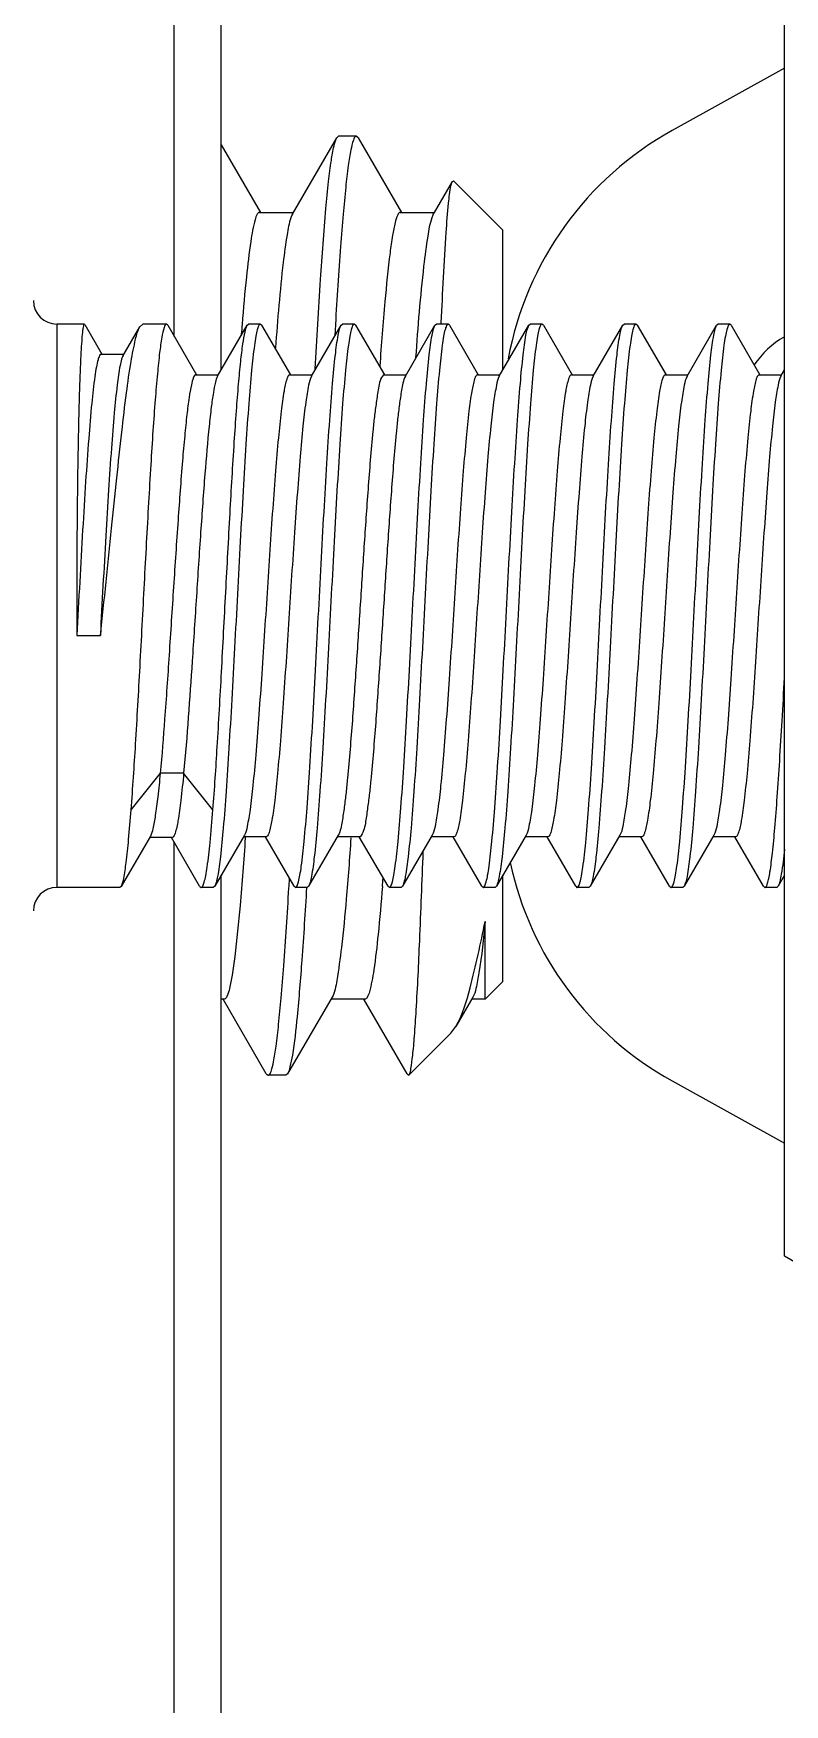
# Model space of a CAD drawing. Extents: x 4995099 to 5303443, y 4627657 to 4889583.
# Drawn here: x 5069145.4 to 5069227.2, y 4728718 to 4728899.9 of the extents above; entities that cross this region are included whole.
import ezdxf

# ---------------------------------------------------------------- set-up
doc = ezdxf.new("R2010")
doc.units = 0
doc.header["$LTSCALE"] = 1000
doc.header["$MEASUREMENT"] = 0
doc.layers.get('0').update_dxf_attribs({"color": 4, "linetype": 'CONTINUOUS'})

msp = doc.modelspace()

# ---------------------------------------------------------------- linework, layer by layer
for p, q in [((5069160.72, 4728866.92), (5069160.72, 4729016.48)), ((5069165.83, 4728863.27), (5069165.83, 4729011.37)), ((5069227.16, 4728766.78), (5069227.16, 4728908.42)), ((5069227.16, 4728896.12), (5069214.93, 4728889.33)), ((5069178.4, 4728888.54), (5069178.61, 4728888.71)), ((5069180.53, 4728888.71), (5069178.61, 4728888.71)), ((5069180.53, 4728888.71), (5069178.61, 4728888.71)), ((5069180.53, 4728888.71), (5069180.5, 4728888.71)), ((5069180.73, 4728888.54), (5069180.53, 4728888.71)), ((5069165.83, 4728887.79), (5069170.11, 4728880.43)), ((5069173.58, 4728880.22), (5069178.4, 4728888.54)), ((5069180.73, 4728888.54), (5069185.44, 4728880.43)), ((5069189.04, 4728880.43), (5069190.99, 4728883.8)), ((5069190.99, 4728883.8), (5069191.13, 4728883.85)), ((5069196.49, 4728878.49), (5069191.13, 4728883.85)), ((5069169.99, 4728880.43), (5069173.7, 4728880.43)), ((5069185.32, 4728880.43), (5069189.04, 4728880.43)), ((5069188.92, 4728880.22), (5069189.04, 4728880.43)), ((5069196.49, 4728863.27), (5069196.49, 4728878.49)), ((5069147.94, 4728868.27), (5069147.94, 4728806.93)), ((5069150.92, 4728868.27), (5069147.94, 4728868.27)), ((5069150.92, 4728868.27), (5069147.94, 4728868.27)), ((5069150.97, 4728868.23), (5069150.92, 4728868.27)), ((5069150.97, 4728868.23), (5069152.85, 4728864.99)), ((5069155.15, 4728864.84), (5069156.98, 4728867.98)), ((5069156.98, 4728867.98), (5069157.31, 4728868.27)), ((5069159.86, 4728868.27), (5069157.31, 4728868.27)), ((5069159.86, 4728868.27), (5069157.31, 4728868.27)), ((5069160.01, 4728868.14), (5069159.86, 4728868.27)), ((5069160.01, 4728868.14), (5069163.15, 4728862.75)), ((5069165.43, 4728862.59), (5069168.65, 4728868.14)), ((5069168.65, 4728868.14), (5069168.8, 4728868.27)), ((5069170.08, 4728868.27), (5069168.8, 4728868.27)), ((5069170.08, 4728868.27), (5069168.8, 4728868.27)), ((5069170.23, 4728868.14), (5069170.08, 4728868.27)), ((5069170.23, 4728868.14), (5069173.37, 4728862.75)), ((5069175.66, 4728862.59), (5069178.88, 4728868.14)), ((5069178.26, 4728868.18), (5069178.19, 4728867.02)), ((5069178.26, 4728868.23), (5069178.26, 4728868.18)), ((5069178.88, 4728868.14), (5069179.02, 4728868.27)), ((5069180.31, 4728868.27), (5069179.02, 4728868.27)), ((5069180.31, 4728868.27), (5069179.02, 4728868.27)), ((5069180.45, 4728868.14), (5069180.31, 4728868.27)), ((5069180.45, 4728868.14), (5069183.59, 4728862.75)), ((5069185.88, 4728862.59), (5069189.1, 4728868.14)), ((5069189.1, 4728868.14), (5069189.25, 4728868.27)), ((5069190.53, 4728868.27), (5069189.25, 4728868.27)), ((5069190.53, 4728868.27), (5069189.25, 4728868.27)), ((5069189.79, 4728868.37), (5069189.79, 4728868.43)), ((5069190.68, 4728868.14), (5069190.53, 4728868.27)), ((5069190.68, 4728868.14), (5069193.82, 4728862.75)), ((5069196.1, 4728862.59), (5069199.32, 4728868.14)), ((5069199.32, 4728868.14), (5069199.47, 4728868.27)), ((5069200.75, 4728868.27), (5069199.47, 4728868.27)), ((5069200.75, 4728868.27), (5069199.47, 4728868.27)), ((5069200.9, 4728868.14), (5069200.75, 4728868.27)), ((5069200.9, 4728868.14), (5069204.04, 4728862.75)), ((5069206.32, 4728862.59), (5069209.54, 4728868.14)), ((5069209.54, 4728868.14), (5069209.69, 4728868.27)), ((5069210.97, 4728868.27), (5069209.69, 4728868.27)), ((5069210.97, 4728868.27), (5069209.69, 4728868.27)), ((5069211.12, 4728868.14), (5069210.97, 4728868.27)), ((5069211.12, 4728868.14), (5069214.26, 4728862.75)), ((5069216.54, 4728862.59), (5069219.76, 4728868.14)), ((5069219.76, 4728868.14), (5069219.91, 4728868.27)), ((5069221.19, 4728868.27), (5069219.91, 4728868.27)), ((5069221.19, 4728868.27), (5069219.91, 4728868.27)), ((5069221.34, 4728868.14), (5069221.19, 4728868.27)), ((5069221.34, 4728868.14), (5069224.48, 4728862.75)), ((5069152.76, 4728864.99), (5069155.23, 4728864.99)), ((5069226.77, 4728862.59), (5069227.16, 4728863.27)), ((5069163.06, 4728862.75), (5069165.53, 4728862.75)), ((5069173.28, 4728862.75), (5069175.75, 4728862.75)), ((5069183.5, 4728862.75), (5069185.97, 4728862.75)), ((5069193.73, 4728862.75), (5069196.19, 4728862.75)), ((5069203.95, 4728862.75), (5069206.41, 4728862.75)), ((5069214.17, 4728862.75), (5069216.63, 4728862.75)), ((5069224.39, 4728862.75), (5069226.86, 4728862.75)), ((5069150.11, 4728834.35), (5069152.67, 4728834.35)), ((5069159.19, 4728819.38), (5069155.99, 4728815.38)), ((5069161.74, 4728819.38), (5069159.19, 4728819.38)), ((5069164.93, 4728815.38), (5069161.74, 4728819.38)), ((5069158.12, 4728812.53), (5069154.92, 4728807.05)), ((5069160.49, 4728812.38), (5069158.03, 4728812.38)), ((5069163.48, 4728807.08), (5069160.4, 4728812.38)), ((5069168.35, 4728812.61), (5069165.12, 4728807.06)), ((5069170.73, 4728812.45), (5069168.26, 4728812.45)), ((5069168.46, 4728812.49), (5069168.45, 4728812.32)), ((5069173.76, 4728807.06), (5069170.64, 4728812.45)), ((5069178.57, 4728812.61), (5069175.34, 4728807.06)), ((5069180.95, 4728812.45), (5069178.48, 4728812.45)), ((5069183.99, 4728807.06), (5069180.86, 4728812.45)), ((5069188.8, 4728812.61), (5069185.56, 4728807.06)), ((5069191.17, 4728812.45), (5069188.71, 4728812.45)), ((5069194.21, 4728807.06), (5069191.08, 4728812.45)), ((5069199.02, 4728812.61), (5069195.79, 4728807.06)), ((5069201.39, 4728812.45), (5069198.93, 4728812.45)), ((5069204.43, 4728807.06), (5069201.3, 4728812.45)), ((5069209.24, 4728812.61), (5069206.01, 4728807.06)), ((5069211.61, 4728812.45), (5069209.15, 4728812.45)), ((5069214.65, 4728807.06), (5069211.52, 4728812.45)), ((5069219.46, 4728812.61), (5069216.23, 4728807.06)), ((5069221.84, 4728812.45), (5069219.37, 4728812.45)), ((5069224.87, 4728807.06), (5069221.75, 4728812.45)), ((5069160.72, 4728714.94), (5069160.72, 4728811.83)), ((5069154.79, 4728806.93), (5069147.94, 4728806.93)), ((5069154.79, 4728806.93), (5069147.94, 4728806.93)), ((5069154.92, 4728807.05), (5069154.79, 4728806.93)), ((5069163.48, 4728807.08), (5069163.65, 4728806.93)), ((5069164.97, 4728806.93), (5069163.65, 4728806.93)), ((5069164.97, 4728806.93), (5069163.65, 4728806.93)), ((5069165.12, 4728807.06), (5069164.97, 4728806.93)), ((5069165.83, 4728663.83), (5069165.83, 4728808.28)), ((5069173.2, 4728806.86), (5069173.21, 4728807.08)), ((5069173.21, 4728807.08), (5069173.26, 4728807.88)), ((5069173.76, 4728807.06), (5069173.91, 4728806.93)), ((5069175.19, 4728806.93), (5069173.91, 4728806.93)), ((5069175.19, 4728806.93), (5069173.91, 4728806.93)), ((5069175.34, 4728807.06), (5069175.19, 4728806.93)), ((5069183.99, 4728807.06), (5069184.14, 4728806.93)), ((5069185.42, 4728806.93), (5069184.14, 4728806.93)), ((5069185.42, 4728806.93), (5069184.14, 4728806.93)), ((5069185.56, 4728807.06), (5069185.42, 4728806.93)), ((5069194.21, 4728807.06), (5069194.36, 4728806.93)), ((5069195.64, 4728806.93), (5069194.36, 4728806.93)), ((5069195.64, 4728806.93), (5069194.36, 4728806.93)), ((5069195.79, 4728807.06), (5069195.64, 4728806.93)), ((5069196.49, 4728796.71), (5069196.49, 4728808.28)), ((5069204.43, 4728807.06), (5069204.55, 4728806.94)), ((5069204.55, 4728806.94), (5069204.58, 4728806.93)), ((5069205.86, 4728806.93), (5069204.58, 4728806.93)), ((5069205.86, 4728806.93), (5069204.58, 4728806.93)), ((5069206.01, 4728807.06), (5069205.86, 4728806.93)), ((5069214.65, 4728807.06), (5069214.8, 4728806.93)), ((5069216.08, 4728806.93), (5069214.8, 4728806.93)), ((5069216.08, 4728806.93), (5069214.8, 4728806.93)), ((5069216.23, 4728807.06), (5069216.08, 4728806.93)), ((5069224.87, 4728807.06), (5069225.02, 4728806.93)), ((5069226.3, 4728806.93), (5069225.02, 4728806.93)), ((5069226.3, 4728806.93), (5069225.02, 4728806.93)), ((5069226.45, 4728807.06), (5069226.3, 4728806.93)), ((5069227.16, 4728808.28), (5069226.45, 4728807.06)), ((5069194.55, 4728794.77), (5069194.55, 4728803.24)), ((5069196.49, 4728796.71), (5069194.55, 4728794.77)), ((5069166.16, 4728794.77), (5069165.83, 4728794.77)), ((5069170.74, 4728786.66), (5069166.04, 4728794.77)), ((5069177.9, 4728794.98), (5069173.06, 4728786.66)), ((5069181.49, 4728794.77), (5069177.78, 4728794.77)), ((5069186.07, 4728786.66), (5069181.37, 4728794.77)), ((5069193.23, 4728794.98), (5069191.37, 4728791.78)), ((5069194.55, 4728794.77), (5069193.11, 4728794.77)), ((5069190.84, 4728791.06), (5069186.27, 4728786.49)), ((5069190.84, 4728791.06), (5069191.37, 4728791.78)), ((5069170.74, 4728786.66), (5069170.94, 4728786.49)), ((5069172.86, 4728786.49), (5069170.94, 4728786.49)), ((5069172.86, 4728786.49), (5069170.94, 4728786.49)), ((5069170.94, 4728786.49), (5069170.97, 4728786.49)), ((5069173.06, 4728786.66), (5069172.86, 4728786.49)), ((5069186.07, 4728786.66), (5069186.27, 4728786.49)), ((5069186.27, 4728786.49), (5069186.3, 4728786.53)), ((5069214.93, 4728785.87), (5069227.16, 4728779.08)), ((5069349.82, 4728695.96), (5069227.16, 4728766.78))]:
    msp.add_line(p, q)
for centre, radius, start, end in [((5069232.27, 4728858.04), 35.78, 119, 169.6549), ((5069147.94, 4728870.82), 2.56, 180, 270), ((5069159.86, 4728868.18), 0.0872, 90.0331, 100.3601), ((5069555.57, 4728836.66), 388.75, 175.3422, 175.5016), ((5069170.08, 4728868.18), 0.0873, 90.0373, 100.776), ((5069180.31, 4728868.18), 0.0873, 90.0386, 100.9047), ((5069190.53, 4728868.18), 0.0873, 90.037, 100.7443), ((5069200.75, 4728868.18), 0.0873, 90.0386, 100.9011), ((5069210.97, 4728868.18), 0.0873, 90.0368, 100.7312), ((5069221.19, 4728868.18), 0.0873, 90.0385, 100.8952), ((5069232.27, 4728858.04), 10.22, 120.1102, 145.6732), ((5069232.27, 4728817.16), 35.78, 192.1061, 241), ((5069147.94, 4728804.38), 2.56, 90, 180), ((5069163.65, 4728807.03), 0.0989, 270.0053, 275.8146), ((5069173.91, 4728807.02), 0.0873, 270.0396, 280.9957), ((5068797.29, 4728838.43), 387.37, 355.3494, 355.4873), ((5069184.14, 4728807.02), 0.0874, 270.0406, 281.0887), ((5069194.36, 4728807.02), 0.0874, 270.0397, 281.0086), ((5069214.8, 4728807.02), 0.0874, 270.0398, 281.0109), ((5069225.02, 4728807.02), 0.0874, 270.0399, 281.0259)]:
    msp.add_arc(centre, radius, start, end)
for points, knots in [([(5069180.5, 4728888.71), (5069180.34, 4728888.67), (5069180.13, 4728888.05), (5069179.88, 4728887.07), (5069179.62, 4728885.3), (5069179.35, 4728882.98), (5069179.08, 4728880.04), (5069178.68, 4728875.07), (5069178.43, 4728871.06), (5069178.26, 4728868.23)], [0, 0, 0, 0, 0.023672, 0.077003, 0.161165, 0.275446, 0.418458, 0.588412, 1, 1, 1, 1]), ([(5069176.06, 4728863.39), (5069176.24, 4728866.64), (5069176.59, 4728872.46), (5069177.07, 4728879.26), (5069177.49, 4728883.57), (5069177.77, 4728885.86), (5069178.05, 4728887.43), (5069178.25, 4728888.27), (5069178.4, 4728888.54)], [0, 0, 0, 0, 0.385911, 0.691592, 0.808742, 0.899832, 0.963715, 1, 1, 1, 1]), ([(5069189.79, 4728868.43), (5069189.94, 4728871.7), (5069190.13, 4728876.05), (5069190.53, 4728881.01), (5069190.71, 4728882.71), (5069190.84, 4728883.33)], [0, 0, 0, 0, 0.658368, 0.872259, 1, 1, 1, 1]), ([(5069190.84, 4728883.33), (5069190.86, 4728883.39), (5069190.89, 4728883.54), (5069190.94, 4728883.7), (5069190.99, 4728883.8)], [0, 0, 0, 0, 0.32729, 1, 1, 1, 1]), ([(5069169.99, 4728880.43), (5069169.89, 4728880.43), (5069169.66, 4728880.12), (5069169.35, 4728879.1), (5069168.94, 4728876.76), (5069168.51, 4728872.99), (5069168.24, 4728869.96), (5069168.1, 4728868.23)], [0, 0, 0, 0, 0.024869, 0.076568, 0.270487, 0.581865, 1, 1, 1, 1]), ([(5069173.42, 4728879.83), (5069173.21, 4728879.24), (5069172.91, 4728877.6), (5069172.29, 4728872.9), (5069171.97, 4728868.78), (5069171.74, 4728865.69)], [0, 0, 0, 0, 0.132644, 0.347693, 1, 1, 1, 1]), ([(5069185.32, 4728880.43), (5069185.19, 4728880.43), (5069184.93, 4728879.96), (5069184.72, 4728879.17), (5069184.44, 4728877.75), (5069184.05, 4728874.91), (5069183.57, 4728870.14), (5069183.26, 4728866.03), (5069183.09, 4728863.69)], [0, 0, 0, 0, 0.023282, 0.075204, 0.158212, 0.271837, 0.585296, 1, 1, 1, 1]), ([(5069188.75, 4728879.82), (5069188.53, 4728879.18), (5069188.22, 4728877.43), (5069187.57, 4728872.37), (5069187.23, 4728867.95), (5069186.99, 4728864.62)], [0, 0, 0, 0, 0.131654, 0.346807, 1, 1, 1, 1]), ([(5069150.91, 4728868.26), (5069150.84, 4728868.24), (5069150.81, 4728867.93), (5069150.71, 4728867.47), (5069150.65, 4728866.58), (5069150.57, 4728865.44), (5069150.5, 4728863.97), (5069150.43, 4728862.22), (5069150.36, 4728860.2), (5069150.28, 4728857.04), (5069150.2, 4728852.61), (5069150.13, 4728846.85), (5069150.09, 4728840.69), (5069150.1, 4728836.48), (5069150.11, 4728834.35)], [0, 0, 0, 0, 0.006277, 0.021923, 0.047061, 0.081471, 0.124793, 0.17657, 0.236243, 0.303168, 0.455809, 0.627887, 0.811933, 1, 1, 1, 1]), ([(5069150.92, 4728868.27), (5069150.92, 4728868.27), (5069150.92, 4728868.27), (5069150.91, 4728868.26), (5069150.91, 4728868.26)], [0, 0, 0, 0, 0.495092, 1, 1, 1, 1]), ([(5069152.67, 4728834.35), (5069153.1, 4728838.24), (5069153.69, 4728843.97), (5069154.44, 4728851.35), (5069154.97, 4728856.27), (5069155.47, 4728860.49), (5069155.94, 4728863.88), (5069156.41, 4728866.28), (5069156.74, 4728867.57), (5069156.98, 4728867.98)], [0, 0, 0, 0, 0.346094, 0.50857, 0.65594, 0.782806, 0.884568, 0.957661, 1, 1, 1, 1]), ([(5069159.85, 4728868.26), (5069159.79, 4728868.25), (5069159.69, 4728868.12), (5069159.52, 4728867.65), (5069159.31, 4728866.63), (5069159.09, 4728864.96), (5069158.86, 4728862.68), (5069158.62, 4728859.86), (5069158.38, 4728856.55), (5069158.15, 4728852.82), (5069157.82, 4728847.27), (5069157.43, 4728839.95), (5069156.97, 4728831.18), (5069156.51, 4728822.96), (5069156.17, 4728817.76), (5069155.99, 4728815.38)], [0, 0, 0, 0, 0.003023, 0.008655, 0.02883, 0.060884, 0.10423, 0.157961, 0.220923, 0.291749, 0.368894, 0.535298, 0.705669, 0.865188, 1, 1, 1, 1]), ([(5069164.93, 4728815.38), (5069165.11, 4728817.67), (5069165.43, 4728822.67), (5069165.88, 4728830.57), (5069166.32, 4728839.04), (5069166.77, 4728847.39), (5069167.15, 4728853.97), (5069167.47, 4728858.66), (5069167.7, 4728861.59), (5069167.93, 4728864.02), (5069168.15, 4728865.92), (5069168.37, 4728867.23), (5069168.53, 4728867.92), (5069168.65, 4728868.14)], [0, 0, 0, 0, 0.130118, 0.283774, 0.448524, 0.611007, 0.75805, 0.821983, 0.877746, 0.924216, 0.960473, 0.985838, 1, 1, 1, 1]), ([(5069170.07, 4728868.26), (5069169.99, 4728868.25), (5069169.86, 4728868.01), (5069169.73, 4728867.58), (5069169.58, 4728866.85), (5069169.36, 4728865.39), (5069169.1, 4728862.94), (5069168.8, 4728859.35), (5069168.5, 4728854.98), (5069168.2, 4728849.97), (5069167.9, 4728844.53), (5069167.59, 4728838.83), (5069167.29, 4728833.09), (5069166.99, 4728827.51), (5069166.68, 4728822.3), (5069166.38, 4728817.63), (5069166.09, 4728813.69), (5069165.79, 4728810.6), (5069165.54, 4728808.62), (5069165.31, 4728807.55), (5069165.19, 4728807.19), (5069165.12, 4728807.06)], [0, 0, 0, 0, 0.003704, 0.011323, 0.023191, 0.03929, 0.083673, 0.142993, 0.215158, 0.297591, 0.387338, 0.481186, 0.575764, 0.667671, 0.753614, 0.830513, 0.895616, 0.946611, 0.98173, 0.992985, 1, 1, 1, 1]), ([(5069173.93, 4728806.94), (5069174.01, 4728806.95), (5069174.14, 4728807.19), (5069174.27, 4728807.62), (5069174.42, 4728808.35), (5069174.64, 4728809.81), (5069174.9, 4728812.26), (5069175.2, 4728815.85), (5069175.5, 4728820.23), (5069175.8, 4728825.23), (5069176.1, 4728830.67), (5069176.4, 4728836.37), (5069176.71, 4728842.11), (5069177.01, 4728847.68), (5069177.31, 4728852.9), (5069177.62, 4728857.56), (5069177.91, 4728861.51), (5069178.21, 4728864.59), (5069178.46, 4728866.58), (5069178.69, 4728867.65), (5069178.8, 4728868.01), (5069178.88, 4728868.14)], [0, 0, 0, 0, 0.003711, 0.011336, 0.02321, 0.039312, 0.083698, 0.143015, 0.215173, 0.297594, 0.387327, 0.481159, 0.575721, 0.667617, 0.753551, 0.830448, 0.895556, 0.946563, 0.981704, 0.992971, 1, 1, 1, 1]), ([(5069180.29, 4728868.26), (5069180.21, 4728868.25), (5069180.08, 4728868.01), (5069179.95, 4728867.58), (5069179.8, 4728866.85), (5069179.58, 4728865.39), (5069179.32, 4728862.94), (5069179.02, 4728859.35), (5069178.72, 4728854.97), (5069178.42, 4728849.97), (5069178.12, 4728844.52), (5069177.81, 4728838.83), (5069177.51, 4728833.09), (5069177.21, 4728827.51), (5069176.91, 4728822.3), (5069176.6, 4728817.63), (5069176.31, 4728813.69), (5069176.01, 4728810.6), (5069175.76, 4728808.62), (5069175.53, 4728807.55), (5069175.42, 4728807.19), (5069175.34, 4728807.06)], [0, 0, 0, 0, 0.003708, 0.011332, 0.023206, 0.03931, 0.083702, 0.143027, 0.215196, 0.297632, 0.387379, 0.481219, 0.575788, 0.66769, 0.753628, 0.830521, 0.895618, 0.946611, 0.98173, 0.992985, 1, 1, 1, 1]), ([(5069184.15, 4728806.94), (5069184.23, 4728806.95), (5069184.36, 4728807.19), (5069184.49, 4728807.62), (5069184.64, 4728808.35), (5069184.86, 4728809.81), (5069185.12, 4728812.26), (5069185.42, 4728815.85), (5069185.72, 4728820.23), (5069186.02, 4728825.23), (5069186.32, 4728830.67), (5069186.63, 4728836.37), (5069186.93, 4728842.11), (5069187.23, 4728847.68), (5069187.54, 4728852.9), (5069187.84, 4728857.56), (5069188.13, 4728861.51), (5069188.43, 4728864.59), (5069188.68, 4728866.58), (5069188.91, 4728867.65), (5069189.03, 4728868.01), (5069189.1, 4728868.14)], [0, 0, 0, 0, 0.003714, 0.011343, 0.023221, 0.039327, 0.08372, 0.14304, 0.215198, 0.297619, 0.387351, 0.481178, 0.575732, 0.667622, 0.753555, 0.83045, 0.895556, 0.946562, 0.981703, 0.992971, 1, 1, 1, 1]), ([(5069190.51, 4728868.26), (5069190.44, 4728868.25), (5069190.3, 4728868.01), (5069190.17, 4728867.58), (5069190.02, 4728866.85), (5069189.8, 4728865.39), (5069189.54, 4728862.94), (5069189.25, 4728859.35), (5069188.95, 4728854.98), (5069188.64, 4728849.97), (5069188.34, 4728844.53), (5069188.04, 4728838.83), (5069187.73, 4728833.09), (5069187.43, 4728827.51), (5069187.13, 4728822.3), (5069186.83, 4728817.63), (5069186.53, 4728813.69), (5069186.23, 4728810.6), (5069185.98, 4728808.62), (5069185.75, 4728807.55), (5069185.64, 4728807.19), (5069185.56, 4728807.06)], [0, 0, 0, 0, 0.003703, 0.011321, 0.023188, 0.039286, 0.083667, 0.142986, 0.21515, 0.297581, 0.387329, 0.481177, 0.575755, 0.667664, 0.753609, 0.83051, 0.895615, 0.94661, 0.98173, 0.992984, 1, 1, 1, 1]), ([(5069194.37, 4728806.94), (5069194.45, 4728806.95), (5069194.58, 4728807.19), (5069194.71, 4728807.62), (5069194.86, 4728808.35), (5069195.08, 4728809.81), (5069195.34, 4728812.26), (5069195.64, 4728815.85), (5069195.94, 4728820.23), (5069196.24, 4728825.23), (5069196.54, 4728830.67), (5069196.85, 4728836.37), (5069197.15, 4728842.11), (5069197.46, 4728847.68), (5069197.76, 4728852.9), (5069198.06, 4728857.56), (5069198.36, 4728861.51), (5069198.65, 4728864.59), (5069198.9, 4728866.58), (5069199.13, 4728867.65), (5069199.25, 4728868.01), (5069199.32, 4728868.14)], [0, 0, 0, 0, 0.003711, 0.011337, 0.023212, 0.039314, 0.0837, 0.143018, 0.215176, 0.297599, 0.387332, 0.481164, 0.575726, 0.667621, 0.753554, 0.830449, 0.895556, 0.946563, 0.981704, 0.992971, 1, 1, 1, 1]), ([(5069200.73, 4728868.26), (5069200.66, 4728868.25), (5069200.52, 4728868.01), (5069200.4, 4728867.58), (5069200.24, 4728866.85), (5069200.02, 4728865.39), (5069199.76, 4728862.94), (5069199.47, 4728859.35), (5069199.17, 4728854.97), (5069198.86, 4728849.97), (5069198.56, 4728844.52), (5069198.26, 4728838.83), (5069197.95, 4728833.09), (5069197.65, 4728827.51), (5069197.35, 4728822.3), (5069197.05, 4728817.63), (5069196.75, 4728813.69), (5069196.45, 4728810.6), (5069196.2, 4728808.62), (5069195.97, 4728807.55), (5069195.86, 4728807.19), (5069195.79, 4728807.06)], [0, 0, 0, 0, 0.003708, 0.011332, 0.023206, 0.039309, 0.083701, 0.143026, 0.215196, 0.297631, 0.387378, 0.481219, 0.575788, 0.66769, 0.753628, 0.830521, 0.895618, 0.94661, 0.98173, 0.992985, 1, 1, 1, 1]), ([(5069204.58, 4728806.93), (5069204.65, 4728806.93), (5069204.8, 4728807.16), (5069204.91, 4728807.56), (5069205.07, 4728808.27), (5069205.29, 4728809.7), (5069205.55, 4728812.12), (5069205.85, 4728815.69), (5069206.15, 4728820.05), (5069206.45, 4728825.05), (5069206.76, 4728830.5), (5069207.06, 4728836.21), (5069207.37, 4728841.97), (5069207.67, 4728847.57), (5069207.97, 4728852.81), (5069208.28, 4728857.5), (5069208.57, 4728861.47), (5069208.87, 4728864.57), (5069209.12, 4728866.57), (5069209.35, 4728867.65), (5069209.47, 4728868.01), (5069209.54, 4728868.14)], [0, 0, 0, 0, 0.003386, 0.010605, 0.022094, 0.037845, 0.081651, 0.140562, 0.21249, 0.294853, 0.384679, 0.47873, 0.573605, 0.66588, 0.752224, 0.829521, 0.894986, 0.946281, 0.981617, 0.992941, 1, 1, 1, 1]), ([(5069210.95, 4728868.26), (5069210.88, 4728868.25), (5069210.75, 4728868.01), (5069210.62, 4728867.58), (5069210.47, 4728866.85), (5069210.25, 4728865.39), (5069209.99, 4728862.94), (5069209.69, 4728859.35), (5069209.39, 4728854.98), (5069209.09, 4728849.97), (5069208.78, 4728844.53), (5069208.48, 4728838.83), (5069208.18, 4728833.09), (5069207.87, 4728827.51), (5069207.57, 4728822.3), (5069207.27, 4728817.63), (5069206.97, 4728813.69), (5069206.68, 4728810.6), (5069206.43, 4728808.62), (5069206.19, 4728807.55), (5069206.08, 4728807.19), (5069206.01, 4728807.06)], [0, 0, 0, 0, 0.003703, 0.01132, 0.023187, 0.039284, 0.083664, 0.142983, 0.215146, 0.297577, 0.387325, 0.481173, 0.575752, 0.667661, 0.753607, 0.830509, 0.895614, 0.946609, 0.98173, 0.992984, 1, 1, 1, 1]), ([(5069214.82, 4728806.94), (5069214.89, 4728806.95), (5069215.03, 4728807.19), (5069215.15, 4728807.62), (5069215.31, 4728808.35), (5069215.53, 4728809.81), (5069215.79, 4728812.26), (5069216.08, 4728815.85), (5069216.38, 4728820.23), (5069216.69, 4728825.23), (5069216.99, 4728830.67), (5069217.29, 4728836.37), (5069217.6, 4728842.11), (5069217.9, 4728847.68), (5069218.2, 4728852.9), (5069218.5, 4728857.56), (5069218.8, 4728861.51), (5069219.1, 4728864.59), (5069219.35, 4728866.58), (5069219.58, 4728867.65), (5069219.69, 4728868.01), (5069219.76, 4728868.14)], [0, 0, 0, 0, 0.003711, 0.011337, 0.023212, 0.039315, 0.083701, 0.143019, 0.215177, 0.2976, 0.387333, 0.481165, 0.575727, 0.667621, 0.753554, 0.830449, 0.895556, 0.946563, 0.981704, 0.992971, 1, 1, 1, 1]), ([(5069221.18, 4728868.26), (5069221.1, 4728868.25), (5069220.97, 4728868.01), (5069220.84, 4728867.58), (5069220.69, 4728866.85), (5069220.47, 4728865.39), (5069220.21, 4728862.94), (5069219.91, 4728859.35), (5069219.61, 4728854.97), (5069219.31, 4728849.97), (5069219.01, 4728844.52), (5069218.7, 4728838.83), (5069218.4, 4728833.09), (5069218.1, 4728827.51), (5069217.79, 4728822.3), (5069217.49, 4728817.63), (5069217.2, 4728813.69), (5069216.9, 4728810.6), (5069216.65, 4728808.62), (5069216.42, 4728807.55), (5069216.3, 4728807.19), (5069216.23, 4728807.06)], [0, 0, 0, 0, 0.003708, 0.011331, 0.023205, 0.039308, 0.083699, 0.143025, 0.215195, 0.297631, 0.387378, 0.481219, 0.575789, 0.667691, 0.753629, 0.830521, 0.895618, 0.946611, 0.981731, 0.992985, 1, 1, 1, 1]), ([(5069152.76, 4728864.99), (5069152.68, 4728864.99), (5069152.52, 4728864.74), (5069152.39, 4728864.29), (5069152.21, 4728863.52), (5069151.97, 4728861.96), (5069151.69, 4728859.34), (5069151.37, 4728855.53), (5069151.05, 4728850.93), (5069150.73, 4728845.73), (5069150.42, 4728840.14), (5069150.21, 4728836.3), (5069150.11, 4728834.35)], [0, 0, 0, 0, 0.007534, 0.023454, 0.048663, 0.083048, 0.177833, 0.303692, 0.455223, 0.626216, 0.810017, 1, 1, 1, 1]), ([(5069155.15, 4728864.84), (5069155.07, 4728864.72), (5069154.95, 4728864.35), (5069154.71, 4728863.29), (5069154.45, 4728861.33), (5069154.15, 4728858.33), (5069153.85, 4728854.52), (5069153.55, 4728850.05), (5069153.14, 4728843.26), (5069152.86, 4728837.97), (5069152.67, 4728834.35)], [0, 0, 0, 0, 0.014497, 0.037247, 0.107063, 0.207049, 0.333333, 0.481179, 0.645288, 1, 1, 1, 1]), ([(5069163.06, 4728862.75), (5069162.94, 4728862.75), (5069162.72, 4728862.26), (5069162.54, 4728861.51), (5069162.29, 4728860.1), (5069162.07, 4728858.28), (5069161.83, 4728855.96), (5069161.5, 4728852.14), (5069161.1, 4728846.66), (5069160.63, 4728839.61), (5069160.17, 4728832.39), (5069159.71, 4728825.62), (5069159.37, 4728821.34), (5069159.19, 4728819.38)], [0, 0, 0, 0, 0.008447, 0.028211, 0.059849, 0.102845, 0.156318, 0.219121, 0.36706, 0.533759, 0.704628, 0.864703, 1, 1, 1, 1]), ([(5069165.43, 4728862.59), (5069165.32, 4728862.39), (5069165.16, 4728861.79), (5069164.93, 4728860.66), (5069164.72, 4728859.06), (5069164.39, 4728856.12), (5069164.01, 4728851.59), (5069163.57, 4728845.4), (5069163.13, 4728838.6), (5069162.56, 4728829.85), (5069162.12, 4728823.43), (5069161.74, 4728819.38)], [0, 0, 0, 0, 0.015824, 0.042527, 0.079816, 0.127025, 0.247356, 0.394063, 0.555499, 0.718817, 1, 1, 1, 1]), ([(5069173.28, 4728862.75), (5069173.22, 4728862.75), (5069173.07, 4728862.58), (5069172.86, 4728862), (5069172.6, 4728860.69), (5069172.32, 4728858.55), (5069172.02, 4728855.65), (5069171.72, 4728852.12), (5069171.42, 4728848.06), (5069171.12, 4728843.63), (5069170.72, 4728837.44), (5069170.32, 4728831.29), (5069169.91, 4728825.41), (5069169.61, 4728821.55), (5069169.31, 4728818.27), (5069169.03, 4728815.66), (5069168.72, 4728813.86), (5069168.52, 4728812.9), (5069168.35, 4728812.61)], [0, 0, 0, 0, 0.003779, 0.011114, 0.038197, 0.081557, 0.139812, 0.210943, 0.29244, 0.38141, 0.474689, 0.66085, 0.747103, 0.824649, 0.89074, 0.943055, 0.979813, 1, 1, 1, 1]), ([(5069175.66, 4728862.59), (5069175.49, 4728862.29), (5069175.28, 4728861.33), (5069174.98, 4728859.53), (5069174.7, 4728856.93), (5069174.4, 4728853.64), (5069174.1, 4728849.78), (5069173.69, 4728843.9), (5069173.29, 4728837.76), (5069172.89, 4728831.57), (5069172.59, 4728827.14), (5069172.29, 4728823.08), (5069171.99, 4728819.55), (5069171.69, 4728816.65), (5069171.41, 4728814.51), (5069171.14, 4728813.2), (5069170.94, 4728812.62), (5069170.79, 4728812.45), (5069170.73, 4728812.45)], [0, 0, 0, 0, 0.020221, 0.057009, 0.109346, 0.175452, 0.253005, 0.33926, 0.525406, 0.618671, 0.707626, 0.789106, 0.860222, 0.918463, 0.961813, 0.988889, 0.996221, 1, 1, 1, 1]), ([(5069183.5, 4728862.75), (5069183.14, 4728862.38), (5069182.91, 4728861.26), (5069182.72, 4728859.74), (5069182.49, 4728858.17), (5069182.29, 4728856.08), (5069182.05, 4728853.46), (5069181.81, 4728850.31), (5069181.58, 4728847.16), (5069181.3, 4728842.96), (5069180.96, 4728837.71), (5069180.62, 4728832.46), (5069180.33, 4728828.26), (5069180.11, 4728825.12), (5069179.86, 4728821.97), (5069179.63, 4728819.35), (5069179.42, 4728817.25), (5069179.23, 4728815.69), (5069179, 4728814.13), (5069178.81, 4728813.08), (5069178.57, 4728812.61)], [0, 0, 0, 0, 0.030768, 0.062218, 0.093344, 0.124643, 0.187198, 0.249714, 0.31225, 0.374778, 0.499837, 0.624896, 0.687425, 0.749956, 0.812483, 0.875017, 0.906295, 0.937525, 0.968815, 1, 1, 1, 1]), ([(5069185.88, 4728862.59), (5069185.64, 4728862.12), (5069185.45, 4728861.06), (5069185.22, 4728859.51), (5069185.03, 4728857.94), (5069184.82, 4728855.85), (5069184.59, 4728853.23), (5069184.35, 4728850.08), (5069184.12, 4728846.94), (5069183.84, 4728842.74), (5069183.5, 4728837.49), (5069183.16, 4728832.24), (5069182.87, 4728828.04), (5069182.65, 4728824.89), (5069182.4, 4728821.74), (5069182.16, 4728819.12), (5069181.96, 4728817.03), (5069181.74, 4728815.46), (5069181.55, 4728813.94), (5069181.31, 4728812.82), (5069180.95, 4728812.45)], [0, 0, 0, 0, 0.031186, 0.062475, 0.093704, 0.124983, 0.187517, 0.250043, 0.312574, 0.375103, 0.500161, 0.62522, 0.687747, 0.750283, 0.812799, 0.875353, 0.906651, 0.937778, 0.969229, 1, 1, 1, 1]), ([(5069193.73, 4728862.75), (5069193.66, 4728862.75), (5069193.51, 4728862.58), (5069193.31, 4728862), (5069193.04, 4728860.69), (5069192.76, 4728858.55), (5069192.46, 4728855.65), (5069192.17, 4728852.12), (5069191.86, 4728848.06), (5069191.56, 4728843.63), (5069191.16, 4728837.44), (5069190.77, 4728831.29), (5069190.35, 4728825.41), (5069190.05, 4728821.55), (5069189.75, 4728818.27), (5069189.47, 4728815.66), (5069189.17, 4728813.86), (5069188.97, 4728812.9), (5069188.8, 4728812.61)], [0, 0, 0, 0, 0.003779, 0.011113, 0.038196, 0.081556, 0.139811, 0.210942, 0.292439, 0.38141, 0.474689, 0.66085, 0.747103, 0.824649, 0.89074, 0.943055, 0.979813, 1, 1, 1, 1]), ([(5069196.1, 4728862.59), (5069195.93, 4728862.29), (5069195.73, 4728861.33), (5069195.43, 4728859.53), (5069195.14, 4728856.93), (5069194.84, 4728853.64), (5069194.54, 4728849.78), (5069194.13, 4728843.9), (5069193.74, 4728837.76), (5069193.33, 4728831.57), (5069193.03, 4728827.14), (5069192.73, 4728823.08), (5069192.43, 4728819.55), (5069192.14, 4728816.65), (5069191.86, 4728814.51), (5069191.59, 4728813.2), (5069191.38, 4728812.62), (5069191.23, 4728812.45), (5069191.17, 4728812.45)], [0, 0, 0, 0, 0.020221, 0.057009, 0.109346, 0.175452, 0.253005, 0.33926, 0.525406, 0.618671, 0.707625, 0.789106, 0.860221, 0.918463, 0.961812, 0.988889, 0.996221, 1, 1, 1, 1]), ([(5069203.95, 4728862.75), (5069203.88, 4728862.75), (5069203.74, 4728862.58), (5069203.53, 4728862), (5069203.26, 4728860.69), (5069202.98, 4728858.55), (5069202.69, 4728855.65), (5069202.39, 4728852.12), (5069202.09, 4728848.06), (5069201.78, 4728843.63), (5069201.38, 4728837.44), (5069200.99, 4728831.29), (5069200.57, 4728825.41), (5069200.28, 4728821.55), (5069199.97, 4728818.27), (5069199.69, 4728815.66), (5069199.39, 4728813.86), (5069199.19, 4728812.9), (5069199.02, 4728812.61)], [0, 0, 0, 0, 0.003779, 0.011113, 0.038196, 0.081555, 0.139809, 0.210939, 0.292435, 0.381405, 0.474683, 0.660843, 0.747096, 0.824643, 0.890735, 0.943051, 0.979811, 1, 1, 1, 1]), ([(5069206.32, 4728862.59), (5069206.15, 4728862.29), (5069205.95, 4728861.33), (5069205.65, 4728859.53), (5069205.37, 4728856.93), (5069205.07, 4728853.64), (5069204.77, 4728849.78), (5069204.35, 4728843.9), (5069203.96, 4728837.76), (5069203.56, 4728831.57), (5069203.25, 4728827.14), (5069202.95, 4728823.08), (5069202.66, 4728819.55), (5069202.36, 4728816.65), (5069202.08, 4728814.51), (5069201.81, 4728813.2), (5069201.6, 4728812.62), (5069201.46, 4728812.45), (5069201.39, 4728812.45)], [0, 0, 0, 0, 0.020221, 0.057008, 0.109345, 0.17545, 0.253003, 0.339257, 0.525401, 0.618666, 0.70762, 0.789101, 0.860217, 0.918459, 0.96181, 0.988888, 0.996221, 1, 1, 1, 1]), ([(5069214.17, 4728862.75), (5069214.11, 4728862.75), (5069213.96, 4728862.58), (5069213.75, 4728862), (5069213.48, 4728860.69), (5069213.21, 4728858.55), (5069212.91, 4728855.65), (5069212.61, 4728852.12), (5069212.31, 4728848.06), (5069212.01, 4728843.63), (5069211.6, 4728837.44), (5069211.21, 4728831.29), (5069210.8, 4728825.41), (5069210.5, 4728821.55), (5069210.2, 4728818.27), (5069209.91, 4728815.66), (5069209.61, 4728813.86), (5069209.41, 4728812.9), (5069209.24, 4728812.61)], [0, 0, 0, 0, 0.003779, 0.011114, 0.038196, 0.081556, 0.139811, 0.210942, 0.292439, 0.38141, 0.474688, 0.660849, 0.747103, 0.824649, 0.89074, 0.943055, 0.979813, 1, 1, 1, 1]), ([(5069216.54, 4728862.59), (5069216.37, 4728862.29), (5069216.17, 4728861.33), (5069215.87, 4728859.53), (5069215.59, 4728856.93), (5069215.29, 4728853.64), (5069214.99, 4728849.78), (5069214.57, 4728843.9), (5069214.18, 4728837.76), (5069213.78, 4728831.57), (5069213.48, 4728827.14), (5069213.18, 4728823.08), (5069212.88, 4728819.55), (5069212.58, 4728816.65), (5069212.3, 4728814.51), (5069212.03, 4728813.2), (5069211.83, 4728812.62), (5069211.68, 4728812.45), (5069211.61, 4728812.45)], [0, 0, 0, 0, 0.020221, 0.057009, 0.109346, 0.175452, 0.253005, 0.33926, 0.525406, 0.618671, 0.707625, 0.789106, 0.860221, 0.918463, 0.961812, 0.988889, 0.996222, 1, 1, 1, 1]), ([(5069224.39, 4728862.75), (5069224.33, 4728862.75), (5069224.18, 4728862.58), (5069223.97, 4728862), (5069223.71, 4728860.69), (5069223.43, 4728858.55), (5069223.13, 4728855.65), (5069222.83, 4728852.12), (5069222.53, 4728848.06), (5069222.23, 4728843.63), (5069221.82, 4728837.44), (5069221.43, 4728831.29), (5069221.02, 4728825.41), (5069220.72, 4728821.55), (5069220.42, 4728818.27), (5069220.14, 4728815.66), (5069219.83, 4728813.86), (5069219.63, 4728812.9), (5069219.46, 4728812.61)], [0, 0, 0, 0, 0.003779, 0.011114, 0.038197, 0.081556, 0.139811, 0.210942, 0.292439, 0.381409, 0.474688, 0.660849, 0.747103, 0.824649, 0.89074, 0.943055, 0.979813, 1, 1, 1, 1]), ([(5069226.77, 4728862.59), (5069226.6, 4728862.29), (5069226.39, 4728861.33), (5069226.09, 4728859.53), (5069225.81, 4728856.93), (5069225.51, 4728853.64), (5069225.21, 4728849.78), (5069224.8, 4728843.9), (5069224.4, 4728837.76), (5069224, 4728831.57), (5069223.7, 4728827.14), (5069223.4, 4728823.08), (5069223.1, 4728819.55), (5069222.8, 4728816.65), (5069222.52, 4728814.51), (5069222.25, 4728813.2), (5069222.05, 4728812.62), (5069221.9, 4728812.45), (5069221.84, 4728812.45)], [0, 0, 0, 0, 0.020221, 0.057009, 0.109346, 0.175452, 0.253005, 0.33926, 0.525406, 0.618671, 0.707625, 0.789106, 0.860221, 0.918463, 0.961812, 0.988888, 0.996222, 1, 1, 1, 1]), ([(5069225.04, 4728806.94), (5069225.1, 4728806.95), (5069225.22, 4728807.12), (5069225.33, 4728807.45), (5069225.46, 4728807.99), (5069225.65, 4728809.07), (5069225.87, 4728810.91), (5069226.13, 4728813.62), (5069226.38, 4728816.97), (5069226.64, 4728820.86), (5069226.9, 4728825.19), (5069227.07, 4728828.22), (5069227.16, 4728829.79)], [0, 0, 0, 0, 0.007976, 0.023399, 0.047119, 0.079188, 0.167777, 0.287121, 0.434165, 0.605074, 0.795358, 1, 1, 1, 1]), ([(5069159.19, 4728819.38), (5069159.11, 4728818.52), (5069158.95, 4728816.97), (5069158.7, 4728814.94), (5069158.44, 4728813.53), (5069158.26, 4728812.77), (5069158.12, 4728812.53)], [0, 0, 0, 0, 0.374921, 0.67078, 0.880329, 1, 1, 1, 1]), ([(5069161.74, 4728819.38), (5069161.65, 4728818.39), (5069161.47, 4728816.65), (5069161.19, 4728814.47), (5069160.92, 4728813.14), (5069160.71, 4728812.55), (5069160.56, 4728812.38), (5069160.49, 4728812.38)], [0, 0, 0, 0, 0.416821, 0.727006, 0.920674, 0.973077, 1, 1, 1, 1]), ([(5069155.99, 4728815.38), (5069155.9, 4728814.3), (5069155.74, 4728812.39), (5069155.5, 4728809.89), (5069155.24, 4728808.2), (5069155.08, 4728807.31), (5069154.92, 4728807.05)], [0, 0, 0, 0, 0.385426, 0.68535, 0.89169, 1, 1, 1, 1]), ([(5069163.66, 4728806.93), (5069163.73, 4728806.94), (5069163.88, 4728807.17), (5069164.01, 4728807.58), (5069164.17, 4728808.29), (5069164.4, 4728809.72), (5069164.66, 4728812.11), (5069164.84, 4728814.19), (5069164.93, 4728815.38)], [0, 0, 0, 0, 0.025999, 0.078741, 0.161216, 0.273457, 0.583864, 1, 1, 1, 1]), ([(5069168.45, 4728812.32), (5069168.28, 4728809.87), (5069167.95, 4728805.57), (5069167.47, 4728800.57), (5069167.07, 4728797.59), (5069166.78, 4728796.09), (5069166.56, 4728795.27), (5069166.3, 4728794.77), (5069166.16, 4728794.77)], [0, 0, 0, 0, 0.413981, 0.72778, 0.84167, 0.924911, 0.976907, 1, 1, 1, 1]), ([(5069179.95, 4728812.34), (5069179.8, 4728810.12), (5069179.49, 4728806.14), (5069179.03, 4728800.93), (5069178.51, 4728797.4), (5069178.21, 4728795.52), (5069177.9, 4728794.98)], [0, 0, 0, 0, 0.381891, 0.683609, 0.892235, 1, 1, 1, 1]), ([(5069186.3, 4728786.53), (5069186.42, 4728786.73), (5069186.52, 4728787.46), (5069186.72, 4728788.85), (5069186.89, 4728790.98), (5069187.17, 4728795.14), (5069187.48, 4728801.84), (5069187.7, 4728807.59), (5069187.82, 4728810.82)], [0, 0, 0, 0, 0.028803, 0.087347, 0.175234, 0.291375, 0.601546, 1, 1, 1, 1]), ([(5069227.16, 4728811.08), (5069227.06, 4728810.18), (5069226.93, 4728808.99), (5069226.67, 4728807.66), (5069226.54, 4728807.21), (5069226.45, 4728807.06)], [0, 0, 0, 0, 0.664814, 0.874197, 1, 1, 1, 1]), ([(5069170.97, 4728786.49), (5069171.13, 4728786.53), (5069171.34, 4728787.14), (5069171.58, 4728788.13), (5069171.84, 4728789.88), (5069172.11, 4728792.19), (5069172.38, 4728795.11), (5069172.77, 4728800.06), (5069173.03, 4728804.04), (5069173.2, 4728806.86)], [0, 0, 0, 0, 0.023735, 0.077097, 0.161261, 0.275517, 0.41849, 0.588403, 1, 1, 1, 1]), ([(5069175.12, 4728806.92), (5069174.96, 4728804.29), (5069174.67, 4728799.6), (5069174.17, 4728793.52), (5069173.76, 4728789.62), (5069173.37, 4728787.57), (5069173.19, 4728786.89), (5069173.06, 4728786.66)], [0, 0, 0, 0, 0.387493, 0.691197, 0.897942, 0.962227, 1, 1, 1, 1]), ([(5069183.38, 4728807.02), (5069183.24, 4728805.29), (5069182.97, 4728802.25), (5069182.55, 4728798.46), (5069182.13, 4728796.1), (5069181.82, 4728795.08), (5069181.59, 4728794.77), (5069181.49, 4728794.77)], [0, 0, 0, 0, 0.418103, 0.729509, 0.923457, 0.975156, 1, 1, 1, 1]), ([(5069191.37, 4728791.78), (5069192.12, 4728793.08), (5069193.24, 4728796.96), (5069194.09, 4728800.82), (5069194.55, 4728803.24)], [0, 0, 0, 0, 0.378609, 1, 1, 1, 1]), ([(5069194.55, 4728803.24), (5069194.37, 4728801.37), (5069194.14, 4728798.91), (5069193.63, 4728796.18), (5069193.4, 4728795.27), (5069193.23, 4728794.98)], [0, 0, 0, 0, 0.670781, 0.879418, 1, 1, 1, 1])]:
    msp.add_open_spline(points, degree=3, knots=knots)
for points in [[(5069173.58, 4728880.22), (5069173.51, 4728880.1), (5069173.46, 4728879.97), (5069173.42, 4728879.83)], [(5069188.92, 4728880.22), (5069188.84, 4728880.1), (5069188.79, 4728879.96), (5069188.75, 4728879.82)], [(5069150.91, 4728868.26), (5069150.88, 4728868.26), (5069150.95, 4728868.27), (5069150.92, 4728868.27)]]:
    msp.add_open_spline(points, degree=3)

doc.saveas('drawing.dxf')
